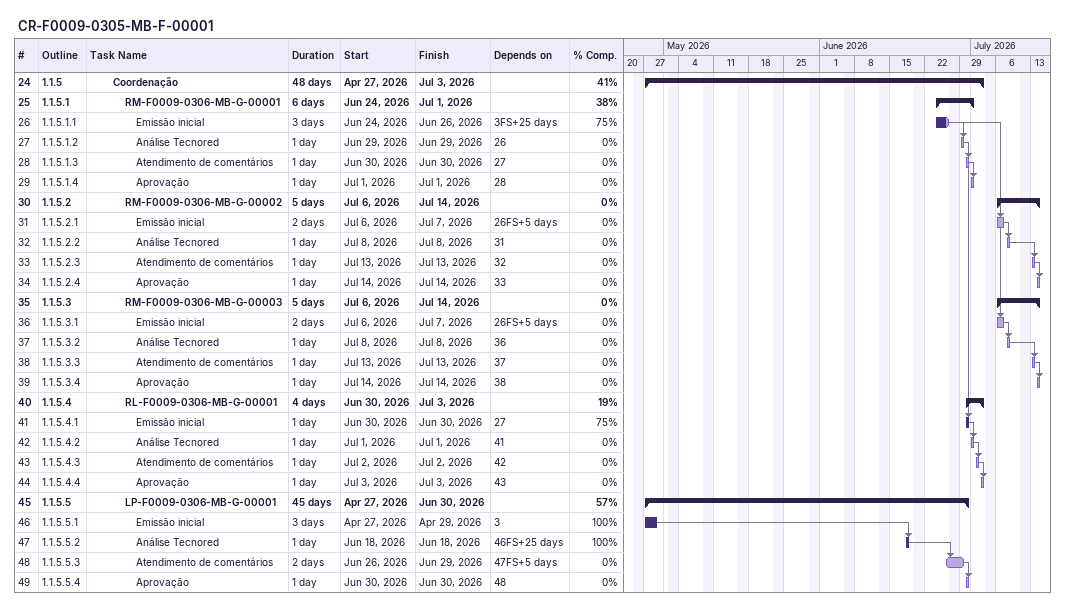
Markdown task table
CR-F0009-0305-MB-F-00001

| ID | WBS | Task | Duration | Start | Finish | Predecessors | % complete |
|---|---|---|---|---|---|---|---|
| 24 | 1.1.5 | **Coordenação** | 48d | 2026-04-27 | 2026-07-03 |  | 41 |
| 25 | 1.1.5.1 | **RM-F0009-0306-MB-G-00001** | 6d | 2026-06-24 | 2026-07-01 |  | 38 |
| 26 | 1.1.5.1.1 | Emissão inicial | 3d | 2026-06-24 | 2026-06-26 | 3FS+25d | 75 |
| 27 | 1.1.5.1.2 | Análise Tecnored | 1d | 2026-06-29 | 2026-06-29 | 26 | 0 |
| 28 | 1.1.5.1.3 | Atendimento de comentários | 1d | 2026-06-30 | 2026-06-30 | 27 | 0 |
| 29 | 1.1.5.1.4 | Aprovação | 1d | 2026-07-01 | 2026-07-01 | 28 | 0 |
| 30 | 1.1.5.2 | **RM-F0009-0306-MB-G-00002** | 5d | 2026-07-06 | 2026-07-14 |  | 0 |
| 31 | 1.1.5.2.1 | Emissão inicial | 2d | 2026-07-06 | 2026-07-07 | 26FS+5d | 0 |
| 32 | 1.1.5.2.2 | Análise Tecnored | 1d | 2026-07-08 | 2026-07-08 | 31 | 0 |
| 33 | 1.1.5.2.3 | Atendimento de comentários | 1d | 2026-07-13 | 2026-07-13 | 32 | 0 |
| 34 | 1.1.5.2.4 | Aprovação | 1d | 2026-07-14 | 2026-07-14 | 33 | 0 |
| 35 | 1.1.5.3 | **RM-F0009-0306-MB-G-00003** | 5d | 2026-07-06 | 2026-07-14 |  | 0 |
| 36 | 1.1.5.3.1 | Emissão inicial | 2d | 2026-07-06 | 2026-07-07 | 26FS+5d | 0 |
| 37 | 1.1.5.3.2 | Análise Tecnored | 1d | 2026-07-08 | 2026-07-08 | 36 | 0 |
| 38 | 1.1.5.3.3 | Atendimento de comentários | 1d | 2026-07-13 | 2026-07-13 | 37 | 0 |
| 39 | 1.1.5.3.4 | Aprovação | 1d | 2026-07-14 | 2026-07-14 | 38 | 0 |
| 40 | 1.1.5.4 | **RL-F0009-0306-MB-G-00001** | 4d | 2026-06-30 | 2026-07-03 |  | 19 |
| 41 | 1.1.5.4.1 | Emissão inicial | 1d | 2026-06-30 | 2026-06-30 | 27 | 75 |
| 42 | 1.1.5.4.2 | Análise Tecnored | 1d | 2026-07-01 | 2026-07-01 | 41 | 0 |
| 43 | 1.1.5.4.3 | Atendimento de comentários | 1d | 2026-07-02 | 2026-07-02 | 42 | 0 |
| 44 | 1.1.5.4.4 | Aprovação | 1d | 2026-07-03 | 2026-07-03 | 43 | 0 |
| 45 | 1.1.5.5 | **LP-F0009-0306-MB-G-00001** | 45d | 2026-04-27 | 2026-06-30 |  | 57 |
| 46 | 1.1.5.5.1 | Emissão inicial | 3d | 2026-04-27 | 2026-04-29 | 3 | 100 |
| 47 | 1.1.5.5.2 | Análise Tecnored | 1d | 2026-06-18 | 2026-06-18 | 46FS+25d | 100 |
| 48 | 1.1.5.5.3 | Atendimento de comentários | 2d | 2026-06-26 | 2026-06-29 | 47FS+5d | 0 |
| 49 | 1.1.5.5.4 | Aprovação | 1d | 2026-06-30 | 2026-06-30 | 48 | 0 |
